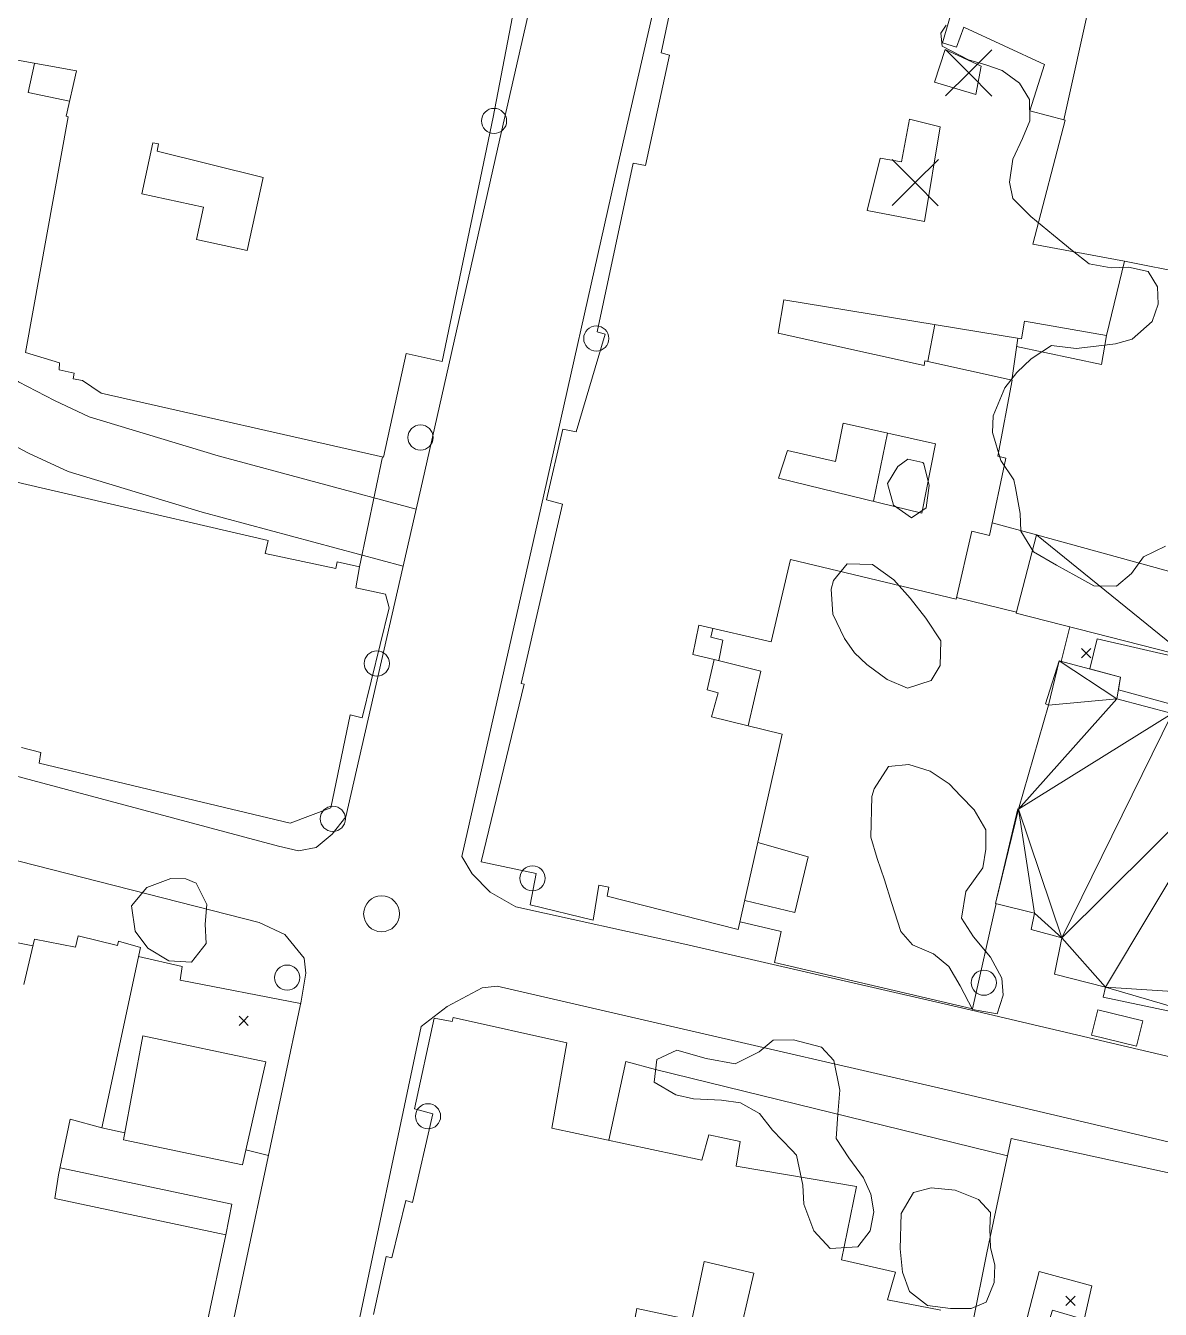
# Model space of a CAD drawing. Header units: metres. Extents: x 4652992 to 4879070, y 2074171 to 2309877.
# Drawn here: x 4653815.3 to 4653884.7, y 2307029.6 to 2307108.2 of the extents above; entities that cross this region are included whole.
import ezdxf

# ---------------------------------------------------------------- set-up
doc = ezdxf.new("R2010")
doc.units = ezdxf.units.M
doc.header["$MEASUREMENT"] = 0
for name, color, linetype, lineweight in [('Level 16', 2, 'Continuous', 0), ('Level 18', 5, 'Continuous', 0), ('Level 30', 5, 'Continuous', 0), ('Level 31', 38, 'Continuous', 0), ('Level 35', 4, 'Continuous', 0), ('Level 36', 1, 'Continuous', 0), ('Level 39', 9, 'Continuous', 0), ('Level 40', 1, 'Continuous', 0), ('Level 45', 9, 'Continuous', 0), ('Level 53', 5, 'Continuous', 0), ('Level 61', 4, 'Continuous', 0), ('Level 62', 4, 'Continuous', 0), ('Level 63', 3, 'Continuous', 0)]:
    doc.layers.add(name, color=color, linetype=linetype, lineweight=lineweight)

# ---------------------------------------------------------------- blocks, each defined once
blk = doc.blocks.new('AL_1')
at = {"layer": 'Level 45'}
blk.add_circle((2.1e-05, 1.3e-05, 3e-05), 1.100002, dxfattribs=at)
blk = doc.blocks.new('POSTE_1')
at = {"layer": 'Level 61'}
blk.add_circle((-4.7e-05, -1.9e-05, -2.4e-05), 0.770001, dxfattribs=at)
blk = doc.blocks.new('COTA_16')
at = {"layer": 'Level 63', "ltscale": 0.2}
for p, q in [((7e-05, 0.00015, 0.000205), (-1.419452, -1.408307, 0.000205)), ((-1.408387, 1.419672, 0.000205), (7e-05, 0.00015, 0.000205)), ((1.419592, 1.408607, 0.000205), (7e-05, 0.00015, 0.000205)), ((7e-05, 0.00015, 0.000205), (1.408527, -1.419372, 0.000205))]:
    blk.add_line(p, q, dxfattribs=at)
blk = doc.blocks.new('COTA_13')
at = {"layer": 'Level 63', "ltscale": 0.2}
for p, q in [((-1.408317, 1.419367, 4e-05), (0.00014, -0.000155, 4e-05)), ((1.419662, 1.408302, 4e-05), (0.00014, -0.000155, 4e-05)), ((0.00014, -0.000155, 4e-05), (-1.419382, -1.408612, 4e-05)), ((0.00014, -0.000155, 4e-05), (1.408597, -1.419677, 4e-05))]:
    blk.add_line(p, q, dxfattribs=at)
blk = doc.blocks.new('COTA_10')
at = {"layer": 'Level 39'}
for p, q in [((-1.408444, 1.419518, 3.9e-05), (1.3e-05, -4e-06, 3.9e-05)), ((1.419535, 1.408453, 3.9e-05), (1.3e-05, -4e-06, 3.9e-05)), ((1.3e-05, -4e-06, 3.9e-05), (-1.419509, -1.408461, 3.9e-05)), ((1.3e-05, -4e-06, 3.9e-05), (1.40847, -1.419526, 3.9e-05))]:
    blk.add_line(p, q, dxfattribs=at)
blk = doc.blocks.new('COTA_1')
at = {"layer": 'Level 63', "ltscale": 0.2}
for p, q in [((0.000125, 4.5e-05, -0.000195), (-1.419397, -1.408412, -0.000195)), ((-1.408332, 1.419567, -0.000195), (0.000125, 4.5e-05, -0.000195)), ((1.419647, 1.408502, -0.000195), (0.000125, 4.5e-05, -0.000195)), ((0.000125, 4.5e-05, -0.000195), (1.408582, -1.419477, -0.000195))]:
    blk.add_line(p, q, dxfattribs=at)

msp = doc.modelspace()

# ---------------------------------------------------------------- linework, layer by layer
at = {"layer": 'Level 16', "elevation": 1414.79536, "flags": 128}
msp.add_lwpolyline([(4653882.166593, 2307067.511118), (4653885.320352, 2307066.655404), (4653885.999289, 2307069.448258), (4653880.860142, 2307070.622163), (4653880.416496, 2307068.784118), (4653882.299625, 2307068.281626)], close=True, dxfattribs=at)
at = {"layer": 'Level 18', "color": 30}
for points in [[(4653834.87762, 2307059.735067, 1413.543521), (4653839.573521, 2307080.26246, 1411.831021), (4653844.297766, 2307101.228026, 1410.143521), (4653848.420081, 2307119.300423, 1408.718521), (4653852.930928, 2307138.160335, 1407.481021)], [(4653841.97682, 2307057.308489, 1413.4788), (4653846.806058, 2307078.6317, 1411.7663), (4653851.528379, 2307099.588728, 1410.0788), (4653855.639865, 2307117.613654, 1408.6538), (4653860.141655, 2307136.435699, 1407.4163)], [(4653830.750861, 2307057.946341, 1413.474328), (4653811.262245, 2307063.148752, 1412.36592), (4653802.470236, 2307065.359008, 1411.50342), (4653782.846622, 2307069.485182, 1409.29092), (4653770.258165, 2307072.181577, 1407.36592), (4653759.177822, 2307074.458132, 1405.69092)], [(4653829.575962, 2307053.262239, 1413.771043), (4653809.968853, 2307058.278129, 1412.396043), (4653801.297906, 2307060.45795, 1411.533543), (4653781.792207, 2307064.450894, 1409.321043), (4653769.201935, 2307067.147679, 1407.396043), (4653758.142673, 2307069.419902, 1405.721043)], [(4653834.87762, 2307059.735067, 1413.543521), (4653834.048238, 2307058.666462, 1413.543521), (4653833.060501, 2307057.865705, 1413.543521), (4653831.971507, 2307057.656548, 1413.543521), (4653830.750861, 2307057.946341, 1413.474328)], [(4653929.460865, 2307034.71682, 1414.725474), (4653911.113171, 2307038.861141, 1414.975474), (4653888.547667, 2307044.296263, 1414.950474), (4653872.833967, 2307047.99153, 1414.750474), (4653855.620158, 2307051.941829, 1414.325474), (4653845.283833, 2307054.227692, 1413.781724), (4653843.706403, 2307055.135846, 1413.781724), (4653842.619457, 2307056.243344, 1413.64755), (4653841.97682, 2307057.308489, 1413.4788)], [(4653829.575962, 2307053.262239, 1413.771043), (4653831.145049, 2307052.543713, 1413.908543), (4653832.33606, 2307051.090109, 1413.977293), (4653832.421541, 2307050.175085, 1413.983543), (4653832.144882, 2307048.462566, 1414.200726)], [(4653844.131686, 2307049.376691, 1413.961043), (4653843.228343, 2307049.27121, 1413.961043), (4653841.083878, 2307048.129095, 1413.961043), (4653839.496275, 2307046.904371, 1414.208543)], [(4653928.079374, 2307029.776248, 1414.998543), (4653909.956181, 2307033.903091, 1414.986043), (4653887.368857, 2307039.343469, 1414.961043), (4653871.681867, 2307043.032454, 1414.761043), (4653854.476436, 2307046.980831, 1414.336043), (4653844.131686, 2307049.376691, 1413.961043)], [(4653814.435111, 2306964.958975, 1421.588226), (4653818.580336, 2306984.038671, 1420.025726), (4653823.30106, 2307006.388078, 1417.750726), (4653827.820692, 2307028.061514, 1415.850726), (4653832.144882, 2307048.462566, 1414.200726)], [(4653821.778515, 2306963.363558, 1421.596043), (4653825.928343, 2306982.464439, 1420.033543), (4653830.655548, 2307004.844532, 1417.758543), (4653835.174641, 2307026.515378, 1415.858543), (4653839.496275, 2307046.904371, 1414.208543)]]:
    msp.add_polyline3d(points, dxfattribs=at)
at = {"layer": 'Level 30', "color": 1}
for points in [[(4653845.462721, 2307110.757791, 1415.612169), (4653843.893907, 2307102.552431, 1415.755919), (4653840.782549, 2307087.61045, 1416.093419), (4653838.572914, 2307088.100847, 1416.380919), (4653837.181945, 2307081.743523, 1416.137169), (4653819.910729, 2307085.6631, 1415.037169), (4653818.753318, 2307086.437195, 1415.055919), (4653818.194174, 2307086.54465, 1414.943419), (4653818.254448, 2307086.878823, 1414.943419), (4653817.337688, 2307087.085566, 1414.912169), (4653817.353292, 2307087.524333, 1414.912169), (4653815.270337, 2307088.158633, 1414.580919), (4653817.886226, 2307102.575939, 1414.593419), (4653817.757501, 2307102.606851, 1416.305919), (4653818.383675, 2307105.379758, 1414.805919), (4653800.214362, 2307108.670206, 1414.824669)], [(4653861.59051, 2307064.790912, 1418.654735), (4653858.902945, 2307052.840749, 1418.492235), (4653850.881699, 2307054.886585, 1419.129735), (4653850.984206, 2307055.423582, 1419.129735), (4653850.368646, 2307055.558995, 1416.648485), (4653850.025198, 2307053.408291, 1416.229735), (4653846.1568, 2307054.343329, 1416.229735), (4653846.532936, 2307056.272123, 1418.860985), (4653843.168772, 2307056.991652, 1418.442235), (4653845.794504, 2307067.846589, 1418.167235), (4653845.618511, 2307067.902504, 1418.167235), (4653848.135785, 2307078.877285, 1418.054735), (4653847.158216, 2307079.140327, 1414.967235), (4653848.157965, 2307083.459742, 1414.710985), (4653848.983287, 2307083.300379, 1414.704735), (4653850.757569, 2307089.278407, 1414.192235), (4653850.262401, 2307089.411471, 1414.192235), (4653852.465496, 2307099.739913, 1414.092235), (4653853.214215, 2307099.599065, 1413.442235), (4653854.684373, 2307106.346133, 1413.323485), (4653854.176438, 2307106.482283, 1414.798485), (4653854.748274, 2307109.193058, 1414.773485)], [(4653871.881303, 2307108.783581, 1412.473485), (4653871.395877, 2307107.095214, 1411.785985), (4653872.253054, 2307106.834521, 1411.748485), (4653872.706253, 2307108.062534, 1411.748485), (4653877.639058, 2307105.77342, 1412.298485), (4653876.745179, 2307102.939853, 1412.617235), (4653878.917356, 2307102.361309, 1412.648485), (4653876.933155, 2307094.788826, 1414.629735), (4653882.549922, 2307093.738824, 1414.604735), (4653881.43419, 2307089.193308, 1414.173485), (4653876.411983, 2307090.072847, 1413.917235), (4653876.24527, 2307088.989596, 1413.785985), (4653861.69016, 2307091.384193, 1413.567235), (4653861.34039, 2307089.328647, 1413.560985), (4653870.277407, 2307087.355721, 1413.792235), (4653870.327766, 2307087.651186, 1413.792235), (4653875.670813, 2307086.453337, 1413.779735), (4653874.786676, 2307081.798339, 1417.192235), (4653875.284588, 2307081.677987, 1417.192235), (4653874.279103, 2307076.958692, 1417.229735), (4653873.193908, 2307077.220996, 1415.529735), (4653872.229839, 2307073.066839, 1415.735985), (4653862.097383, 2307075.475849, 1417.867235), (4653860.918401, 2307070.450725, 1417.779735), (4653856.477277, 2307071.470695, 1417.623485), (4653856.115821, 2307069.67211, 1417.623485), (4653857.433565, 2307069.36697, 1417.623485), (4653857.004573, 2307067.504456, 1417.629735), (4653857.678478, 2307067.328189, 1417.629735), (4653857.267989, 2307065.862468, 1419.048485), (4653861.59051, 2307064.790912, 1418.654735)], [(4653870.290401, 2307096.169744, 1413.804735), (4653866.796764, 2307096.837757, 1413.042235), (4653867.584278, 2307100.045999, 1412.679735), (4653868.89715, 2307099.823239, 1412.679735), (4653869.380783, 2307102.435813, 1413.104735), (4653871.260857, 2307101.969329, 1413.179735), (4653870.290401, 2307096.169744, 1413.804735)], [(4653829.808281, 2307098.863106, 1416.102794), (4653828.842612, 2307094.397333, 1416.118419), (4653825.732599, 2307095.069835, 1416.118419), (4653826.158817, 2307097.040901, 1416.118419), (4653822.390167, 2307097.855825, 1415.643419), (4653823.067681, 2307100.989016, 1415.515294), (4653823.413171, 2307100.914308, 1415.899669), (4653823.337956, 2307100.467888, 1415.884044), (4653829.808281, 2307098.863106, 1416.102794)], [(4653870.96744, 2307082.561878, 1414.548485), (4653870.128214, 2307078.324326, 1414.623485), (4653861.357658, 2307080.467312, 1414.823485), (4653861.911533, 2307082.158314, 1414.510985), (4653864.857973, 2307081.487649, 1414.473485), (4653865.323065, 2307083.830646, 1414.529735), (4653870.96744, 2307082.561878, 1414.548485)], [(4653834.271559, 2307074.928801, 1416.052794), (4653829.948059, 2307075.852651, 1416.027794), (4653830.123264, 2307076.65472, 1416.021544), (4653815.342265, 2307080.078104, 1416.127794), (4653806.360419, 2307082.180938, 1416.196544)], [(4653815.015849, 2307063.974697, 1418.230919), (4653816.215498, 2307063.671395, 1418.230919), (4653816.100418, 2307063.028529, 1418.230919), (4653824.712352, 2307060.960914, 1418.718419), (4653831.469423, 2307059.341517, 1418.799669), (4653833.95764, 2307060.296217, 1418.962169), (4653835.145594, 2307065.978155, 1419.487169), (4653835.871934, 2307065.789225, 1415.755919), (4653837.534904, 2307072.523351, 1414.562169), (4653837.304331, 2307073.370463, 1414.618419), (4653835.489384, 2307073.755381, 1416.024669), (4653835.720145, 2307075.028527, 1416.093419), (4653834.351603, 2307075.339047, 1416.059044), (4653834.271559, 2307074.928801, 1416.052794)], [(4653815.173554, 2307049.46924, 1417.757533), (4653815.823188, 2307052.255611, 1417.457533), (4653818.322439, 2307051.758745, 1419.932533), (4653818.490577, 2307052.450559, 1419.932533), (4653820.902344, 2307051.866359, 1420.188783), (4653820.959841, 2307052.123744, 1420.188783), (4653822.299667, 2307051.731371, 1420.170033), (4653819.942916, 2307040.711605, 1420.113783), (4653818.000383, 2307041.236073, 1422.738783), (4653817.293674, 2307037.823095, 1422.738783), (4653817.293674, 2307037.823095, 1419.076283), (4653817.057773, 2307036.37676, 1418.982533), (4653827.52888, 2307034.14785, 1418.976283), (4653826.360158, 2307028.685552, 1419.695033)], [(4653871.298484, 2307029.555353, 1419.067549), (4653868.039577, 2307030.170559, 1417.717549), (4653868.521519, 2307031.880418, 1417.292549), (4653865.224486, 2307032.625488, 1417.342549), (4653866.134851, 2307037.110503, 1416.942549), (4653858.770375, 2307038.355599, 1416.930049), (4653859.012994, 2307039.86085, 1416.880049), (4653857.091659, 2307040.285943, 1416.880049), (4653856.675678, 2307038.728316, 1417.086299), (4653847.491765, 2307040.683925, 1417.405049), (4653848.396863, 2307045.898303, 1417.505049), (4653841.438796, 2307047.462902, 1417.311299), (4653841.390006, 2307047.205095, 1417.305049), (4653840.281559, 2307047.412916, 1417.192549), (4653839.08797, 2307041.860565, 1417.183174), (4653840.21054, 2307041.561847, 1417.626924), (4653838.96505, 2307036.143196, 1417.739424), (4653838.557601, 2307036.255308, 1420.476924), (4653837.687834, 2307032.751126, 1420.908174), (4653837.338924, 2307032.822146, 1420.908174), (4653836.568934, 2307029.280345, 1420.964424)], [(4653873.229145, 2307028.689498, 1420.167549), (4653874.123643, 2307033.060356, 1417.880049), (4653875.607356, 2307040.059837, 1417.580049), (4653885.983402, 2307037.787523, 1417.914424), (4653886.010166, 2307037.976212, 1417.914424), (4653891.190856, 2307036.83638, 1418.001924), (4653891.22245, 2307037.016456, 1420.330049), (4653894.626723, 2307036.272786, 1417.636299), (4653894.938198, 2307037.388702, 1417.442549), (4653898.943623, 2307036.419062, 1417.498799), (4653898.659449, 2307034.986887, 1420.348799), (4653901.752387, 2307034.291993, 1417.642549), (4653905.067104, 2307033.624197, 1417.455049), (4653905.342578, 2307034.540417, 1417.255049), (4653908.605928, 2307033.885056, 1417.255049), (4653908.41566, 2307032.988603, 1417.576924), (4653906.911965, 2307025.555835, 1418.539424)], [(4653852.046404, 2307026.111648, 1421.108174), (4653852.679858, 2307029.646129, 1421.201924), (4653856.048024, 2307028.938293, 1420.726924), (4653856.802277, 2307032.530983, 1418.545674), (4653859.856909, 2307031.810915, 1419.086299), (4653858.760653, 2307027.159031, 1418.792549)], [(4653877.54169, 2307027.662331, 1419.731107), (4653878.132073, 2307029.539645, 1417.506107), (4653880.063671, 2307028.970493, 1417.552982), (4653880.539942, 2307031.039419, 1417.612357), (4653877.324026, 2307031.919762, 1419.646732), (4653876.315887, 2307028.062531, 1419.798799)]]:
    msp.add_polyline3d(points, dxfattribs=at)
msp.add_3dface([(4653873.435411, 2307103.949078, 1411.95161), (4653870.914155, 2307104.696969, 1412.898485), (4653871.56259, 2307106.699226, 1411.685985), (4653873.766855, 2307105.672402, 1411.74536)], dxfattribs=at)
at = {"layer": 'Level 31'}
msp.add_3dface([(4653828.55651, 2307038.431056, 1418.373116), (4653821.276659, 2307039.966581, 1418.029366), (4653822.449126, 2307046.329236, 1417.973116), (4653829.972193, 2307044.734768, 1418.291866)], dxfattribs=at)
at = {"layer": 'Level 35'}
for p, q in [((4653881.51234, 2307114.567868, 1411.49536), (4653878.831137, 2307102.384273, 1411.49536)), ((4653882.549922, 2307093.738824, 1414.18286), (4653898.53314, 2307090.521346, 1413.50786)), ((4653870.927006, 2307089.864553, 1413.829735), (4653870.494697, 2307087.613762, 1413.829735)), ((4653875.647217, 2307086.458627, 1413.848485), (4653876.002562, 2307089.029526, 1413.848485)), ((4653868.027467, 2307083.222738, 1413.248485), (4653867.168017, 2307079.047617, 1413.248485)), ((4653837.117695, 2307081.758103, 1415.78717), (4653835.720145, 2307075.028527, 1415.78717)), ((4653877.154018, 2307077.003256, 1415.40161), (4653874.44102, 2307077.718658, 1415.40161)), ((4653875.930891, 2307072.265439, 1415.76483), (4653872.252609, 2307073.164952, 1415.731114)), ((4653878.668139, 2307069.250648, 1416.464111), (4653879.202822, 2307071.35521, 1416.439111))]:
    msp.add_line(p, q, dxfattribs=at)
at = {"layer": 'Level 35', "extrusion": (0.0007220910050133, 0.0033632925775267, 0.9999940834063062), "elevation": 12533.866808, "flags": 128}
msp.add_lwpolyline([(4653815.730614, 2307074.418796), (4653813.191573, 2307074.963925), (4653813.587688, 2307076.737178)], dxfattribs=at)
at = {"layer": 'Level 35', "extrusion": (-0.0208691979384582, 0.0034906710682272, 0.9997761208355093), "elevation": -87655.838904, "flags": 128}
msp.add_lwpolyline([(-3043238.473579, 4208590.820298), (-3043238.25201, 4208596.137156), (-3043240.0426, 4208596.137156)], dxfattribs=at)
at = {"layer": 'Level 35', "extrusion": (-0.0004460406604059, -0.0017673720301363, 0.9999983387205382), "elevation": -4735.707134, "flags": 128}
msp.add_lwpolyline([(4653859.665909, 2307060.543419), (4653860.442078, 2307063.883857), (4653857.602904, 2307064.600395)], dxfattribs=at)
at = {"layer": 'Level 35', "elevation": 1416.32036, "flags": 128}
msp.add_lwpolyline([(4653859.30436, 2307054.625627), (4653862.35823, 2307053.873396), (4653863.178694, 2307057.297513), (4653860.099215, 2307058.159922)], dxfattribs=at)
at = {"layer": 'Level 35', "extrusion": (0.0059092420767102, 0.0844099605191361, 0.9964135885380311), "elevation": 223648.755048, "flags": 128}
msp.add_lwpolyline([(-4481352.330977, -2616864.871295), (-4481352.570606, -2616866.791723), (-4481341.922732, -2616868.268976)], dxfattribs=at)
at = {"layer": 'Level 35'}
for points in [[(4653857.704763, 2307069.298527, 1416.917235), (4653857.949256, 2307070.554053, 1416.879735), (4653857.218889, 2307070.730452, 1416.879735), (4653857.343216, 2307071.27182, 1416.879735)], [(4653815.726528, 2307051.841025, 1415.568201), (4653813.364139, 2307052.305016, 1415.393201), (4653814.277184, 2307055.906204, 1413.393201), (4653813.165906, 2307056.148282, 1413.393201), (4653812.16005, 2307052.556062, 1415.430701), (4653809.349277, 2307053.074602, 1415.405701), (4653808.885867, 2307050.839503, 1415.555701)], [(4653875.382185, 2307038.997584, 1416.833174), (4653853.834194, 2307044.267915, 1416.433174), (4653852.025158, 2307044.759666, 1416.433174), (4653850.985169, 2307039.940045, 1416.583174)]]:
    msp.add_polyline3d(points, dxfattribs=at)
at = {"layer": 'Level 36'}
msp.add_polyline3d([(4653874.691314, 2307054.427536, 1415.86411), (4653873.240124, 2307047.983688, 1415.91411), (4653861.12313, 2307050.819317, 1415.82661), (4653861.531961, 2307052.714175, 1415.82661), (4653859.009753, 2307053.315666, 1415.82661)], dxfattribs=at)
msp.add_3dface([(4653883.276447, 2307045.702778, 1415.929735), (4653880.530267, 2307046.380925, 1415.904735), (4653880.913315, 2307047.93209, 1415.873485), (4653883.659612, 2307047.254417, 1415.898476)], dxfattribs=at)
at = {"layer": 'Level 40', "color": 3}
for points in [[(4653871.619356, 2307108.181543, 1413.262047), (4653871.300134, 2307107.697157, 1413.199547), (4653871.372022, 2307106.904549, 1413.162047), (4653872.992762, 2307106.059077, 1413.449547), (4653874.055999, 2307105.749103, 1413.449547), (4653875.057169, 2307105.400636, 1413.449547), (4653876.104341, 2307104.640071, 1413.912047), (4653876.722506, 2307103.635473, 1414.137047), (4653876.73638, 2307102.322194, 1414.349547), (4653876.291619, 2307101.253228, 1414.512047), (4653875.695434, 2307099.980194, 1414.637047), (4653875.502992, 2307098.583024, 1414.737047), (4653875.715698, 2307097.569309, 1414.887047), (4653876.799673, 2307096.479067, 1415.099547), (4653878.196006, 2307095.3402, 1415.249547), (4653879.338305, 2307094.396287, 1415.312047), (4653880.374561, 2307093.584889, 1415.637047), (4653881.720839, 2307093.340298, 1415.899547), (4653882.778307, 2307093.379248, 1415.974547), (4653883.985793, 2307093.114674, 1415.862047), (4653884.563724, 2307092.173248, 1415.749547), (4653884.606606, 2307091.120305, 1415.674547), (4653884.244028, 2307090.058245, 1415.599547), (4653883.013924, 2307088.964878, 1415.474547), (4653881.984058, 2307088.678669, 1415.374547), (4653880.796999, 2307088.537316, 1415.262047), (4653879.584365, 2307088.402133, 1415.099547), (4653878.062803, 2307088.582079, 1414.937047), (4653876.836131, 2307087.755217, 1414.862047), (4653875.95831, 2307086.924394, 1414.762047), (4653875.217564, 2307085.980302, 1414.649547), (4653874.503015, 2307084.281357, 1414.612047), (4653874.469171, 2307083.246924, 1414.687047), (4653874.96554, 2307081.54991, 1415.062047), (4653875.761014, 2307080.368869, 1415.612047), (4653875.867367, 2307079.862012, 1415.937047), (4653876.149935, 2307078.296777, 1416.324547)], [(4653868.034185, 2307080.14122, 1415.699547), (4653868.39367, 2307078.809272, 1415.968297), (4653869.493207, 2307078.035206, 1416.168297), (4653870.393344, 2307078.648195, 1416.055797), (4653870.57906, 2307080.009286, 1415.837047), (4653870.257995, 2307081.331966, 1415.624547), (4653870.194877, 2307081.41414, 1415.580797), (4653869.270052, 2307081.623866, 1415.480797), (4653868.659898, 2307081.16854, 1415.480797), (4653868.034185, 2307080.14122, 1415.699547)], [(4653876.149935, 2307078.296777, 1416.324547), (4653876.187358, 2307077.218417, 1416.299547), (4653876.966458, 2307075.961126, 1416.424547), (4653878.37714, 2307075.139598, 1416.649547), (4653879.553903, 2307074.481436, 1416.862047), (4653880.6594, 2307073.8672, 1416.937047), (4653882.054802, 2307073.851357, 1416.924547), (4653882.972857, 2307074.619007, 1416.887047), (4653883.704402, 2307075.645519, 1416.787047), (4653885.057233, 2307076.308278, 1416.674547)], [(4653864.693648, 2307072.138431, 1417.312047), (4653865.397062, 2307070.654843, 1417.612047), (4653866.016529, 2307069.781308, 1417.774547), (4653866.776781, 2307069.061393, 1417.949547), (4653868.006766, 2307068.147511, 1418.274547), (4653869.262425, 2307067.602726, 1418.574547), (4653870.712077, 2307068.083341, 1418.612047), (4653871.258833, 2307068.996664, 1418.649547), (4653871.290253, 2307070.517085, 1418.549547), (4653870.374776, 2307071.891089, 1418.374547), (4653869.426362, 2307073.112211, 1418.112047), (4653868.430399, 2307074.237598, 1417.887047), (4653867.123646, 2307075.170036, 1417.599547), (4653865.57358, 2307075.223032, 1417.362047), (4653864.732502, 2307074.193202, 1417.349547), (4653864.591631, 2307073.6643, 1417.337047), (4653864.693648, 2307072.138431, 1417.312047)], [(4653867.0047, 2307058.497836, 1416.974547), (4653867.397408, 2307057.196582, 1416.849547), (4653867.841295, 2307055.882956, 1416.712047), (4653868.268713, 2307054.49289, 1416.674547), (4653868.855072, 2307052.715908, 1416.762047), (4653869.567777, 2307051.900257, 1416.949547), (4653870.849026, 2307051.349287, 1417.087047), (4653871.788405, 2307050.586073, 1417.187047), (4653872.475434, 2307049.401326, 1417.312047), (4653873.241006, 2307047.956327, 1417.437047), (4653874.741666, 2307047.674008, 1417.537047), (4653875.122133, 2307048.815177, 1417.524547), (4653875.023662, 2307049.857657, 1417.387047), (4653874.333001, 2307051.150511, 1417.237047), (4653873.307818, 2307052.39019, 1417.137047), (4653872.55863, 2307053.536348, 1417.112047), (4653872.827704, 2307055.160167, 1417.187047), (4653873.869952, 2307056.623901, 1417.462047), (4653874.060314, 2307057.757408, 1417.562047), (4653874.045959, 2307058.940399, 1417.649547), (4653873.338829, 2307060.156813, 1417.562047), (4653872.523767, 2307060.997206, 1417.562047), (4653871.800083, 2307061.761896, 1417.487047), (4653870.645009, 2307062.523634, 1417.237047), (4653869.336312, 2307062.947202, 1417.087047), (4653868.096951, 2307062.817865, 1416.912047), (4653867.210098, 2307061.450605, 1416.862047), (4653867.080207, 2307060.972664, 1416.849547), (4653867.0047, 2307058.497836, 1416.974547)], [(4653825.712243, 2307055.685955, 1415.805117), (4653826.37, 2307054.36743, 1415.986367), (4653826.271825, 2307053.177948, 1416.217617), (4653826.336138, 2307051.989579, 1416.580117), (4653825.43673, 2307050.84574, 1416.580117), (4653824.035274, 2307050.928815, 1416.580117), (4653822.759491, 2307051.70942, 1416.398867), (4653821.973069, 2307052.749035, 1416.148867), (4653821.754941, 2307054.284685, 1415.967617), (4653822.692869, 2307055.419201, 1415.930117), (4653824.164661, 2307055.966165, 1415.948867), (4653825.077022, 2307055.934066, 1415.961367), (4653825.712243, 2307055.685955, 1415.805117)], [(4653862.848249, 2307037.205879, 1417.960985), (4653862.920229, 2307036.031294, 1417.973485), (4653863.516251, 2307034.406878, 1418.060985), (4653864.525954, 2307033.328133, 1418.235985), (4653866.220116, 2307033.429162, 1418.310985), (4653866.968776, 2307034.405014, 1418.273485), (4653867.189856, 2307035.56245, 1418.185985), (4653867.01901, 2307036.653334, 1418.110985), (4653866.558817, 2307037.652826, 1418.085985), (4653865.658945, 2307038.866435, 1418.110985), (4653864.887299, 2307040.048993, 1418.123485), (4653864.989175, 2307041.531312, 1418.023485), (4653865.116696, 2307043.007421, 1417.973485), (4653864.749534, 2307044.81861, 1417.835985), (4653863.983546, 2307045.64996, 1417.748485), (4653862.270815, 2307046.091639, 1417.623485), (4653861.025352, 2307046.070323, 1417.485985), (4653860.172167, 2307045.361979, 1417.423485), (4653858.716413, 2307044.611184, 1417.335985), (4653856.924978, 2307044.937369, 1417.173485), (4653855.146277, 2307045.448845, 1417.085985), (4653853.919383, 2307044.884822, 1416.923485), (4653853.757021, 2307043.497882, 1416.848485), (4653855.074288, 2307042.721404, 1416.873485), (4653856.15686, 2307042.48615, 1416.885985), (4653857.863933, 2307042.395679, 1416.910985), (4653859.045372, 2307042.244125, 1416.948485), (4653860.199572, 2307041.587867, 1416.973485), (4653861.004116, 2307040.558806, 1416.973485), (4653862.171403, 2307039.334258, 1417.035985), (4653862.455442, 2307039.023278, 1417.085985), (4653862.848249, 2307037.205879, 1417.960985)], [(4653868.8177, 2307033.292638, 1417.460985), (4653868.943221, 2307031.866407, 1417.785985), (4653869.390281, 2307030.684477, 1418.210985), (4653870.473243, 2307029.831824, 1418.673485), (4653871.888349, 2307029.650398, 1419.073485), (4653873.151578, 2307029.639945, 1419.348485), (4653874.07078, 2307030.034874, 1419.648485), (4653874.568838, 2307031.229655, 1419.635985), (4653874.608154, 2307032.293872, 1419.410985), (4653874.329359, 2307033.381392, 1419.023485), (4653874.302804, 2307034.515237, 1418.673485), (4653874.331194, 2307035.528412, 1418.460985), (4653873.611013, 2307036.321758, 1418.348485), (4653872.167466, 2307036.886623, 1418.098485), (4653870.713129, 2307037.023533, 1417.898485), (4653869.628964, 2307036.747872, 1417.848485), (4653868.865801, 2307035.452606, 1417.835985), (4653868.8177, 2307033.292638, 1417.460985)]]:
    msp.add_polyline3d(points, dxfattribs=at)
at = {"layer": 'Level 53', "color": 212}
for points in [[(4653838.387606, 2307075.078416, 1412.2635), (4653826.075086, 2307078.375052, 1411.951), (4653817.885261, 2307080.864238, 1411.651), (4653815.454103, 2307081.989437, 1411.6885), (4653812.90787, 2307083.330731, 1411.6885), (4653811.145483, 2307084.671005, 1411.6385), (4653809.873273, 2307086.027387, 1411.5635), (4653808.393215, 2307087.918173, 1411.551), (4653806.553211, 2307091.133304, 1411.426), (4653805.806823, 2307092.793088, 1411.326), (4653805.361681, 2307095.214016, 1411.226), (4653805.061652, 2307098.139677, 1411.226), (4653805.378865, 2307100.916465, 1411.226), (4653805.939036, 2307105.034384, 1411.226), (4653809.49244, 2307104.551005, 1411.225939)], [(4653839.186781, 2307078.571886, 1411.972057), (4653827.06054, 2307081.823648, 1411.950939), (4653819.165933, 2307084.223106, 1411.650939), (4653817.04396, 2307085.205207, 1411.688439), (4653814.842139, 2307086.365072, 1411.688439), (4653813.555506, 2307087.343541, 1411.638439), (4653812.598449, 2307088.36392, 1411.563439), (4653811.376901, 2307089.924457, 1411.550939), (4653809.752322, 2307092.763167, 1411.425939), (4653809.25538, 2307093.868241, 1411.325939), (4653808.914525, 2307095.722002, 1411.225939), (4653808.668726, 2307098.118845, 1411.225939), (4653808.937454, 2307100.471213, 1411.225939), (4653809.49244, 2307104.551005, 1411.225939)]]:
    msp.add_polyline3d(points, dxfattribs=at)
at = {"layer": 'Level 62'}
for p, q in [((4653819.942916, 2307040.711605, 1415.344676), (4653821.356714, 2307040.401018, 1415.344676)), ((4653830.14183, 2307039.012388, 1414.961367), (4653828.765617, 2307039.362158, 1414.961367))]:
    msp.add_line(p, q, dxfattribs=at)
msp.add_polyline3d([(4653822.184067, 2307051.190847, 1414.980701), (4653824.864962, 2307050.582073, 1414.980701), (4653824.736987, 2307049.749262, 1414.980701), (4653832.111599, 2307048.30554, 1414.213426)], dxfattribs=at)

# ---------------------------------------------------------------- block references
at = {"layer": 'Level 39'}
for p in [(4653873.0086, 2307105.26355, 1410.52405), (4653869.7318, 2307098.54865, 1411.14905)]:
    msp.add_blockref('COTA_10', p, dxfattribs=at)
at = {"layer": 'Level 45'}
msp.add_blockref('AL_1', (4653837.06805, 2307053.80485, 1413.58355), dxfattribs=at)
at = {"layer": 'Level 61'}
for p in [(4653843.95235, 2307102.32475, 1410.05375), (4653850.20785, 2307089.00865, 1411.28285), (4653839.44795, 2307082.95175, 1411.61565), (4653836.77725, 2307069.12015, 1412.78865), (4653834.08325, 2307059.61695, 1413.54355), (4653846.30155, 2307055.97335, 1413.87665), (4653831.28715, 2307049.89505, 1414.45805), (4653873.93375, 2307049.58555, 1414.76415), (4653839.91155, 2307041.41335, 1415.34565)]:
    msp.add_blockref('POSTE_1', p, dxfattribs=at)
at = {"layer": 'Level 63', "ltscale": 0.2, "xscale": 0.2, "yscale": 0.2, "zscale": 0.2}
for name, p in [('COTA_13', (4653880.1972, 2307069.75705, 1414.80785)), ('COTA_16', (4653828.62415, 2307047.25765, 1414.81135)), ('COTA_1', (4653879.23385, 2307030.118, 1415.30535))]:
    msp.add_blockref(name, p, dxfattribs=at)

# ---------------------------------------------------------------- meshes
at = {"layer": 'Level 30', "color": 1}
mesh = msp.add_polyface(dxfattribs=at)
corners = [(4653908.52139, 2307052.72969, 1421.05786), (4653906.311983, 2307042.233091, 1420.59536), (4653905.937464, 2307042.311923, 1420.59536), (4653905.765798, 2307041.496358, 1420.27036), (4653906.214951, 2307041.401816, 1417.65161), (4653905.952872, 2307040.156712, 1417.58286), (4653898.907516, 2307041.639674, 1417.58286), (4653899.348969, 2307043.73696, 1417.62661), (4653898.836148, 2307043.844903, 1417.28911), (4653899.438512, 2307046.706652, 1417.17661), (4653889.620668, 2307048.77319, 1417.04536), (4653889.250739, 2307047.015707, 1417.04536), (4653881.242021, 2307048.701446, 1417.05161), (4653881.385768, 2307049.31219, 1417.03286), (4653878.246355, 2307050.098362, 1417.01411), (4653878.710796, 2307052.339455, 1417.11411), (4653876.832058, 2307052.834177, 1417.13286), (4653877.021842, 2307053.850678, 1417.45786), (4653874.649873, 2307054.437794, 1417.06411), (4653876.019156, 2307060.22552, 1417.05786), (4653876.054937, 2307060.203418, 1419.93286), (4653877.886944, 2307066.578535, 1419.76411), (4653877.699855, 2307066.650679, 1417.39536), (4653878.532039, 2307069.286965, 1416.86411), (4653882.299625, 2307068.281626, 1416.94536), (4653882.070058, 2307066.951992, 1417.22036), (4653885.458013, 2307066.065365, 1416.91411), (4653886.384999, 2307069.525954, 1416.91411), (4653875.912266, 2307072.193295, 1415.77036), (4653877.154018, 2307077.003256, 1415.40161), (4653890.041409, 2307073.442617, 1415.24536), (4653895.222903, 2307072.041529, 1415.25786), (4653893.578785, 2307065.661315, 1415.56411), (4653887.85657, 2307067.058697, 1415.31411), (4653887.647368, 2307066.141029, 1415.31411), (4653890.226643, 2307065.449983, 1415.34536), (4653889.75562, 2307063.304619, 1415.48286), (4653892.895033, 2307062.518447, 1415.63911), (4653892.712304, 2307061.661617, 1415.70161), (4653895.443686, 2307060.987576, 1415.65786), (4653894.681496, 2307057.097136, 1416.33911), (4653901.909873, 2307055.483414, 1416.06411), (4653902.722386, 2307058.662166, 1415.82036), (4653909.306758, 2307057.232694, 1415.82036), (4653908.20045, 2307052.819359, 1421.25161)]
mesh.append_faces([[corners[k] for k in face] for face in [(20, 18, 19), (23, 21, 22), (25, 23, 24), (17, 15, 16), (15, 13, 14), (29, 27, 28), (32, 30, 31), (13, 11, 12), (38, 36, 37), (40, 38, 39), (9, 7, 8), (5, 3, 4), (43, 41, 42), (2, 0, 1), (36, 34, 35)]], dxfattribs={"vtx0": -1, "color": 1})
mesh.append_faces([[corners[k] for k in face] for face in [(18, 20, 17), (27, 33, 26), (33, 30, 32), (11, 13, 10), (34, 26, 33), (10, 40, 9), (6, 3, 5), (0, 2, 44)]], dxfattribs={"vtx0": -1, "vtx1": -1, "color": 1})
mesh.append_faces([[corners[k] for k in face] for face in [(17, 20, 15), (21, 23, 25), (20, 26, 15), (15, 26, 36), (13, 15, 36), (27, 30, 33), (10, 13, 36), (26, 34, 36), (36, 38, 10), (10, 38, 40), (9, 41, 44), (7, 9, 2), (9, 44, 2)]], dxfattribs={"vtx0": -1, "vtx1": -1, "vtx2": -1, "color": 1})
mesh.append_faces([[corners[k] for k in face] for face in [(25, 20, 21), (20, 25, 26), (27, 29, 30), (9, 40, 41), (7, 2, 3), (3, 6, 7), (41, 43, 44)]], dxfattribs={"vtx0": -1, "vtx2": -1, "color": 1})

doc.saveas('drawing.dxf')
